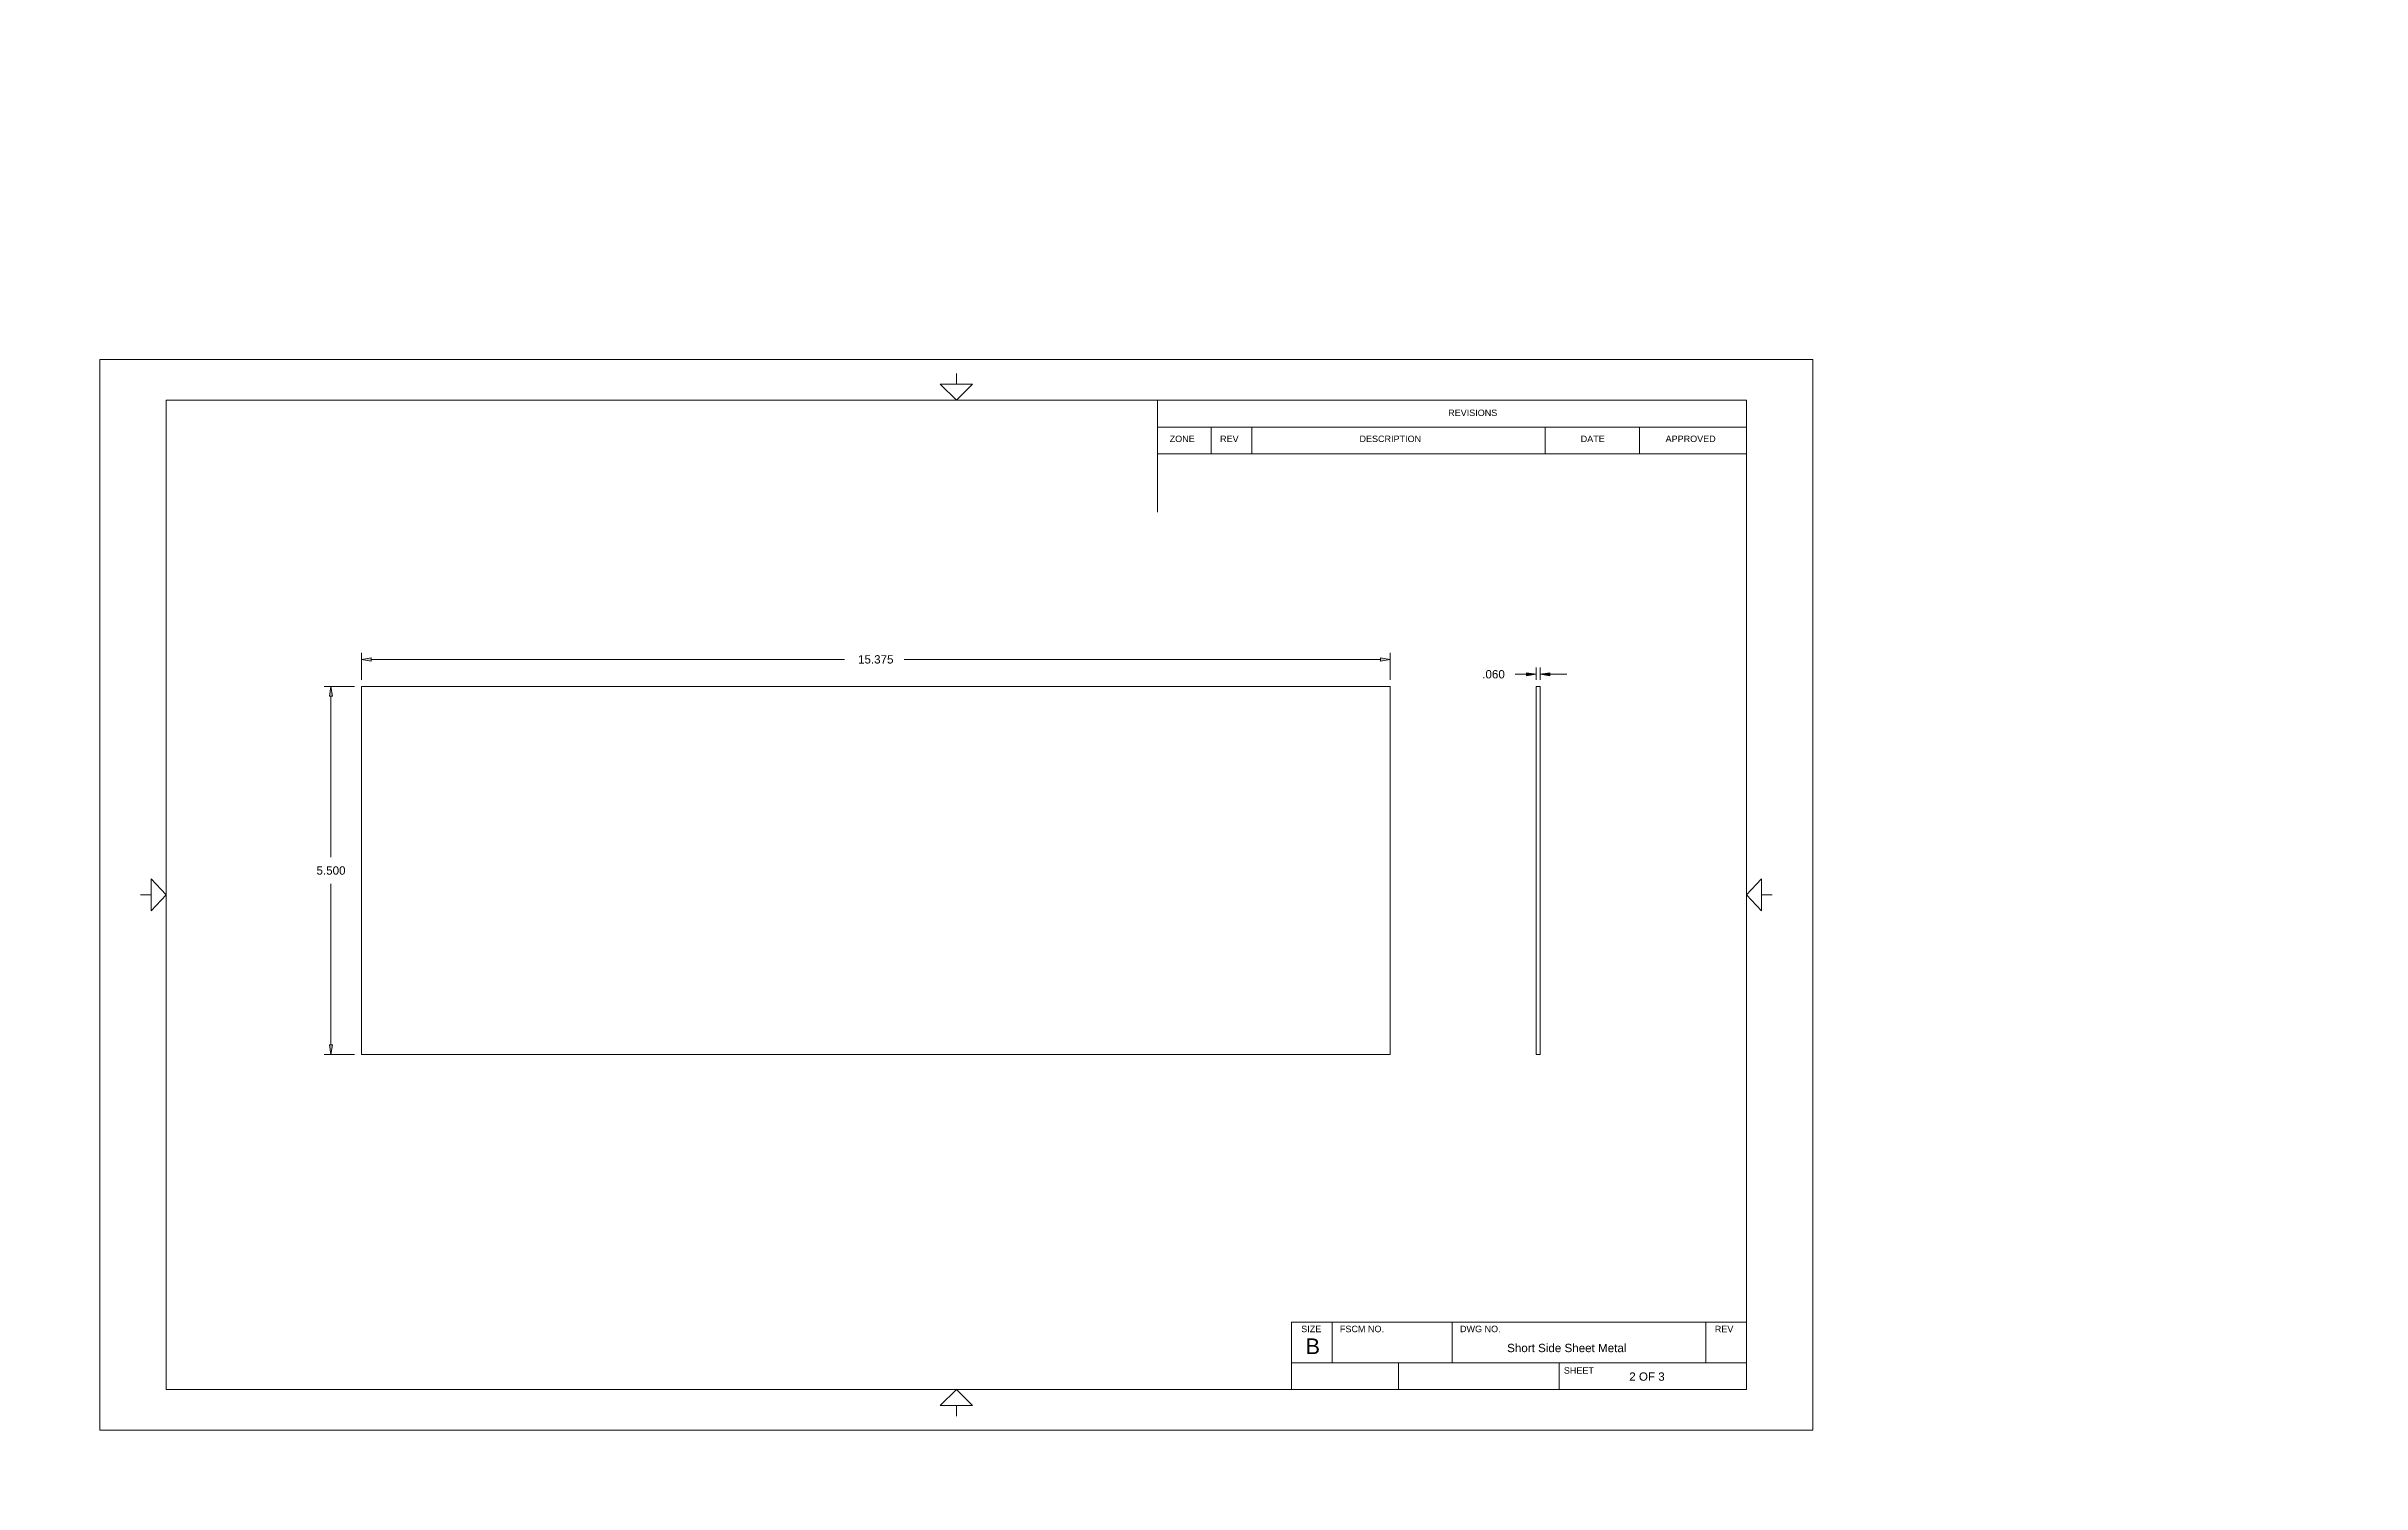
# Model space of a CAD drawing. Header units: inches. Extents: x 0 to 43.3, y 0 to 13.4.
# Drawn here: x 0 to 21.63, y 0 to 13.43 of the extents above; entities that cross this region are included whole.
import ezdxf

# ---------------------------------------------------------------- set-up
doc = ezdxf.new("R2010")
doc.units = ezdxf.units.IN
doc.header["$MEASUREMENT"] = 0
for name, color, linetype, lineweight in [('CONTINUOUS', 7, 'Continuous', 0), ('DIMENSIONS', 7, 'Continuous', 0), ('VISIBLE', 7, 'Continuous', 0)]:
    doc.layers.add(name, color=color, linetype=linetype, lineweight=lineweight)
doc.dimstyles.get("Standard").update_dxf_attribs({"dimtxt": 0.18, "dimasz": 0.18, "dimexe": 0.18, "dimexo": 0.0625, "dimgap": 0.09, "dimtad": 0, "dimtih": 1, "dimtoh": 1, "dimdec": 4, "dimzin": 0, "dimdsep": 46, "dimtxsty": 'Standard', "dimcen": 0.09, "dimadec": 0, "dimazin": 0, "dimtfac": 1, "dimtdec": 4, "dimtofl": 0, "dimtmove": 0, "dimatfit": 3, "dimfxl": 1, "dimtolj": 1, "dimtzin": 0, "dimarcsym": 0})

# ---------------------------------------------------------------- blocks, each defined once
blk = doc.blocks.new('D1')
h = blk.add_hatch(color=7)
h.paths.add_polyline_path([(3.033, 7.684), (2.943, 7.699), (3.033, 7.714)], flags=0)
h.paths.add_polyline_path([(12.462, 7.714), (12.552, 7.699), (12.462, 7.684)], flags=0)
at = {"layer": 'DIMENSIONS'}
for p, q in [((2.943, 7.508), (2.943, 7.761)), ((3.033, 7.699), (7.456, 7.699)), ((12.462, 7.699), (8.011, 7.699)), ((12.552, 7.508), (12.552, 7.761))]:
    blk.add_line(p, q, dxfattribs=at)
for points in [[(2.943, 7.699), (3.033, 7.714), (3.033, 7.684), (2.943, 7.699)], [(12.552, 7.699), (12.462, 7.684), (12.462, 7.714), (12.552, 7.699)]]:
    blk.add_lwpolyline(points, dxfattribs=at)
at = {"layer": 'DIMENSIONS', "char_height": 0.07755, "attachment_point": 5}
for s, insert in [('{\\fArial|b0|i0|c0|p0;}', (7.546, 7.699)), ('{\\fArial|b0|i0|c0|p0;15.375}{\\fArial|b0|i0|c0|p0;}', (7.747, 7.699)), ('{\\fArial|b0|i0|c0|p0;}', (7.747, 7.699)), ('{\\fArial|b0|i0|c0|p0;}', (7.747, 7.699)), ('{\\fArial|b0|i0|c0|p0;}', (7.949, 7.699))]:
    blk.add_mtext(s, dxfattribs=dict(at, insert=insert))
blk = doc.blocks.new('D2')
h = blk.add_hatch(color=7)
h.paths.add_polyline_path([(2.674, 4.098), (2.659, 4.008), (2.644, 4.098)], flags=0)
h.paths.add_polyline_path([(2.644, 7.356), (2.659, 7.446), (2.674, 7.356)], flags=0)
at = {"layer": 'DIMENSIONS'}
for p, q in [((2.88, 7.446), (2.596, 7.446)), ((2.659, 7.356), (2.659, 5.852)), ((2.659, 4.098), (2.659, 5.602)), ((2.88, 4.008), (2.596, 4.008))]:
    blk.add_line(p, q, dxfattribs=at)
for points in [[(2.659, 7.446), (2.674, 7.356), (2.644, 7.356), (2.659, 7.446)], [(2.659, 4.008), (2.644, 4.098), (2.674, 4.098), (2.659, 4.008)]]:
    blk.add_lwpolyline(points, dxfattribs=at)
at = {"layer": 'DIMENSIONS', "char_height": 0.07755, "attachment_point": 5}
for s, insert in [('{\\fArial|b0|i0|c0|p0;}', (2.492, 5.727)), ('{\\fArial|b0|i0|c0|p0;5.500}{\\fArial|b0|i0|c0|p0;}', (2.659, 5.727)), ('{\\fArial|b0|i0|c0|p0;}', (2.659, 5.727)), ('{\\fArial|b0|i0|c0|p0;}', (2.659, 5.727)), ('{\\fArial|b0|i0|c0|p0;}', (2.825, 5.727))]:
    blk.add_mtext(s, dxfattribs=dict(at, insert=insert))
blk = doc.blocks.new('D3')
h = blk.add_hatch(color=7)
h.paths.add_polyline_path([(14.043, 7.545), (13.953, 7.56), (14.043, 7.575)], flags=0)
h.paths.add_polyline_path([(13.825, 7.575), (13.915, 7.56), (13.825, 7.545)], flags=0)
at = {"layer": 'DIMENSIONS'}
for p, q in [((13.915, 7.508), (13.915, 7.623)), ((13.953, 7.508), (13.953, 7.623)), ((13.718, 7.56), (13.718, 7.56)), ((13.825, 7.56), (13.718, 7.56)), ((14.043, 7.56), (14.203, 7.56))]:
    blk.add_line(p, q, dxfattribs=at)
for points in [[(13.915, 7.56), (13.825, 7.545), (13.825, 7.575), (13.915, 7.56)], [(13.953, 7.56), (14.043, 7.575), (14.043, 7.545), (13.953, 7.56)]]:
    blk.add_lwpolyline(points, dxfattribs=at)
at = {"layer": 'DIMENSIONS', "char_height": 0.07755, "attachment_point": 5}
for s, insert in [('{\\fArial|b0|i0|c0|p0;.060}{\\fArial|b0|i0|c0|p0;}', (13.517, 7.56)), ('{\\fArial|b0|i0|c0|p0;}', (13.378, 7.56)), ('{\\fArial|b0|i0|c0|p0;}', (13.517, 7.56)), ('{\\fArial|b0|i0|c0|p0;}', (13.517, 7.56)), ('{\\fArial|b0|i0|c0|p0;}', (13.656, 7.56))]:
    blk.add_mtext(s, dxfattribs=dict(at, insert=insert))
blk = doc.blocks.new('BLOCK18')
at = {"layer": 'CONTINUOUS'}
for p, q in [((16.5, 10.5), (0.5, 10.5)), ((0.5, 10.5), (0.5, 0.5)), ((16.5, 0.5), (16.5, 10.5)), ((8.5, 10.37), (8.5, 10.27)), ((15.88, 10.12), (1.12, 10.12)), ((1.12, 10.12), (1.12, 0.88)), ((10.38, 10.12), (10.38, 9.073)), ((15.88, 0.88), (15.88, 10.12)), ((10.38, 9.87), (15.88, 9.87)), ((10.88, 9.62), (10.88, 9.87)), ((11.26, 9.62), (11.26, 9.87)), ((14, 9.62), (14, 9.87)), ((14.88, 9.62), (14.88, 9.87)), ((10.38, 9.62), (15.88, 9.62)), ((0.88, 5.5), (0.98, 5.5)), ((16.12, 5.5), (16.02, 5.5)), ((11.63, 1.51), (15.88, 1.51)), ((11.63, 0.88), (11.63, 1.51)), ((12.01, 1.13), (12.01, 1.51)), ((13.13, 1.13), (13.13, 1.51)), ((15.5, 1.13), (15.5, 1.51)), ((11.63, 1.13), (15.88, 1.13)), ((12.63, 0.88), (12.63, 1.13)), ((14.13, 0.88), (14.13, 1.13)), ((1.12, 0.88), (15.88, 0.88)), ((8.5, 0.63), (8.5, 0.73)), ((0.5, 0.5), (16.5, 0.5))]:
    blk.add_line(p, q, dxfattribs=at)
for points in [[(8.35, 10.27), (8.65, 10.27), (8.5, 10.12), (8.5, 10.12), (8.35, 10.27)], [(0.98, 5.35), (0.98, 5.65), (1.12, 5.5), (1.12, 5.5), (0.98, 5.35)], [(16.02, 5.35), (16.02, 5.65), (15.88, 5.5), (15.88, 5.5), (16.02, 5.35)], [(8.35, 0.73), (8.65, 0.73), (8.5, 0.88), (8.5, 0.88), (8.35, 0.73)]]:
    blk.add_lwpolyline(points, dxfattribs=at)
for s, insert, char_height, attachment_point in [('{\\fArial|b0|i0|c0|p0;\\C7;REVISIONS}{\\fArial|b0|i0|c0|p0;\\C7;}', (13.093, 10.002), 0.06032, 4), ('{\\fArial|b0|i0|c0|p0;\\C7;ZONE}{\\fArial|b0|i0|c0|p0;\\C7;}', (10.492, 9.759), 0.06032, 4), ('{\\fArial|b0|i0|c0|p0;\\C7;REV}{\\fArial|b0|i0|c0|p0;\\C7;}', (10.963, 9.759), 0.06032, 4), ('{\\fArial|b0|i0|c0|p0;\\C7;DESCRIPTION}{\\fArial|b0|i0|c0|p0;\\C7;}', (12.265, 9.759), 0.06032, 4), ('{\\fArial|b0|i0|c0|p0;\\C7;DATE}{\\fArial|b0|i0|c0|p0;\\C7;}', (14.331, 9.759), 0.06032, 4), ('{\\fArial|b0|i0|c0|p0;\\C7;APPROVED}{\\fArial|b0|i0|c0|p0;\\C7;}', (15.124, 9.759), 0.06032, 4), ('{\\fArial|b0|i0|c0|p0;\\C7;SIZE}{\\fArial|b0|i0|c0|p0;\\C7;}', (11.721, 1.445), 0.06032, 4), ('{\\fArial|b0|i0|c0|p0;\\C7;B}{\\fArial|b0|i0|c0|p0;\\C7;}', (11.76, 1.284), 0.14649, 4), ('{\\fArial|b0|i0|c0|p0;\\C7;FSCM NO.}{\\fArial|b0|i0|c0|p0;\\C7;}', (12.082, 1.445), 0.06032, 4), ('{\\fArial|b0|i0|c0|p0;\\C7;DWG NO.}{\\fArial|b0|i0|c0|p0;\\C7;}', (13.204, 1.445), 0.06032, 4), ('{\\fArial|b0|i0|c0|p0;\\C7;Short Side Sheet Metal}{\\fArial|b0|i0|c0|p0;\\C7;}', (13.644, 1.267), 0.07755, 4), ('{\\fArial|b0|i0|c0|p0;\\C7;REV}{\\fArial|b0|i0|c0|p0;\\C7;}', (15.584, 1.445), 0.06032, 4), ('{\\fArial|b0|i0|c0|p0;\\C7;SHEET}{\\fArial|b0|i0|c0|p0;\\C7;}', (14.174, 1.057), 0.06032, 4), ('{\\fArial|b0|i0|c0|p0;\\C7;2 OF 3}{\\fArial|b0|i0|c0|p0;\\C7;}', (14.95, 1), 0.07755, 5), ('{\\fArial|b0|i0|c0|p0;\\C7;}', (0.444, 0.59), 0.18096, 4)]:
    blk.add_mtext(s, dxfattribs=dict(at, insert=insert, char_height=char_height, attachment_point=attachment_point))

msp = doc.modelspace()

# ---------------------------------------------------------------- linework, layer by layer
at = {"layer": 'VISIBLE'}
for p, q in [((2.9428, 4.0085), (2.9428, 7.446)), ((2.9428, 7.446), (12.5522, 7.446)), ((12.5522, 7.446), (12.5522, 4.0085)), ((13.953, 7.446), (13.9155, 7.446)), ((13.9155, 7.446), (13.9155, 4.0085)), ((13.953, 4.0085), (13.953, 7.446)), ((12.5522, 4.0085), (2.9428, 4.0085)), ((13.953, 4.0085), (13.9155, 4.0085))]:
    msp.add_line(p, q, dxfattribs=at)

# ---------------------------------------------------------------- block references
at = {"layer": 'CONTINUOUS'}
msp.add_blockref('BLOCK18', (0, 0), dxfattribs=at)

# ---------------------------------------------------------------- dimensions: what is measured, and where the dimension line sits
at = {"layer": 'DIMENSIONS'}
dim = msp.add_linear_dim(base=(0, 0), p1=(2.9428, 7.446), p2=(12.5522, 7.446), dimstyle='Standard', override={"dimtxt": 0.098408, "dimtad": 0, "dimdec": 3, "dimzin": 0, "dimse1": 0, "dimse2": 0, "dimsd1": 0, "dimsd2": 0, "dimadec": 3, "dimazin": 0, "dimtol": 0, "dimlim": 0, "dimtp": 0, "dimtm": 0, "dimtdec": 3}, dxfattribs=at)
dim.commit()
dim.dimension.update_dxf_attribs({"geometry": 'D1', "text_midpoint": (15.495, 13.4259)})
for p1, p2, angle, picture, middle, turn in [((13.9529801286, 7.4459700697), (13.9154801286, 7.4459700697), 180, 'D3', (43.2511004621, 13.2874952902), 180), ((2.9428055906, 4.0084700697), (2.9428055906, 7.4459700697), 90, 'D2', (10.4060832347, 11.4544401394), 90)]:
    dim = msp.add_linear_dim(base=(0, 0), p1=p1, p2=p2, angle=angle, dimstyle='Standard', override={"dimtxt": 0.098408, "dimtad": 0, "dimdec": 3, "dimzin": 0, "dimse1": 0, "dimse2": 0, "dimsd1": 0, "dimsd2": 0, "dimadec": 3, "dimazin": 0, "dimtol": 0, "dimlim": 0, "dimtp": 0, "dimtm": 0, "dimtdec": 3}, dxfattribs=at)
    dim.commit()
    dim.dimension.update_dxf_attribs({"geometry": picture, "text_midpoint": middle, "text_rotation": turn})

doc.saveas('drawing.dxf')
